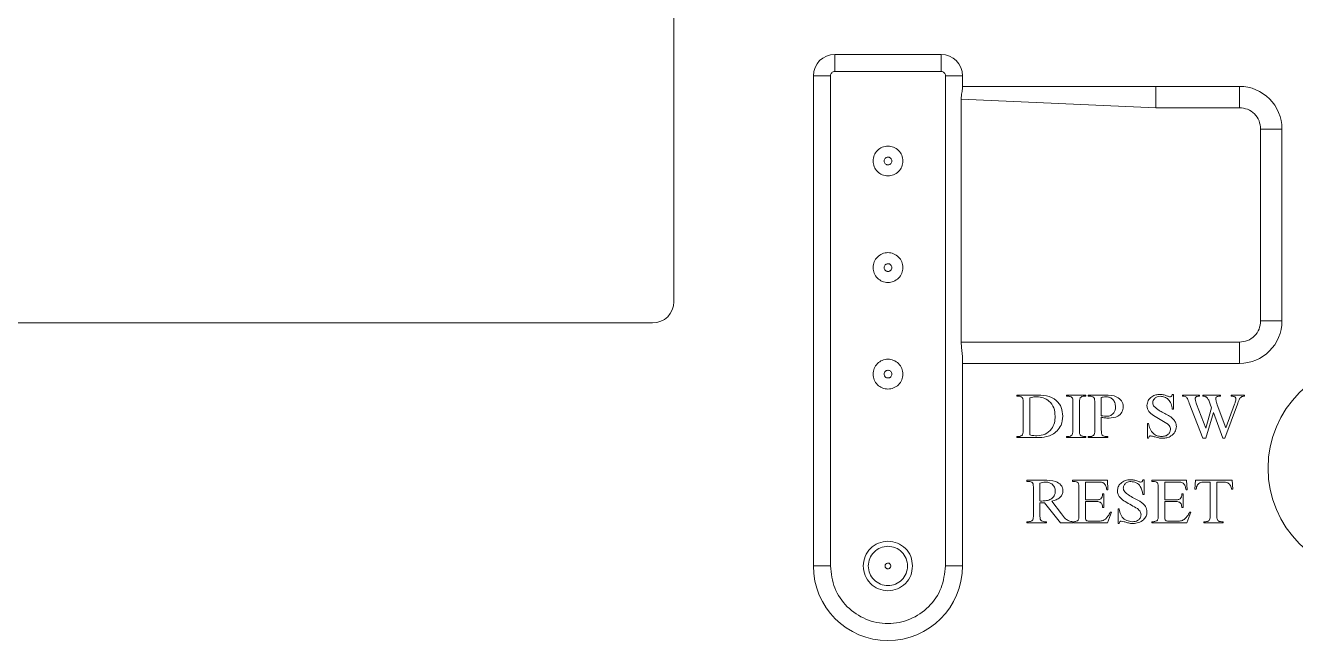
# Model space of a CAD drawing. Header units: millimetres. Extents: x 76 to 1788, y -159 to 878.
# Drawn here: x 315.7 to 375.4, y 320 to 348.9 of the extents above; entities that cross this region are included whole.
import ezdxf

# ---------------------------------------------------------------- set-up
doc = ezdxf.new("R2010")
doc.units = ezdxf.units.MM
doc.header["$LTSCALE"] = 2

msp = doc.modelspace()

# ---------------------------------------------------------------- linework, layer by layer
at = {"lineweight": 0}
for p, q in [((346.174, 335.929), (346.174, 369.329)), ((353.724, 347.529), (353.724, 347.295)), ((353.724, 347.529), (358.724, 347.529)), ((358.724, 346.729), (358.724, 347.529)), ((353.524, 346.529), (352.724, 346.529)), ((352.724, 323.529), (352.724, 346.529)), ((353.524, 323.529), (353.524, 346.529)), ((353.724, 346.729), (358.724, 346.729)), ((358.924, 346.529), (358.924, 323.529)), ((358.924, 346.529), (359.724, 346.529)), ((359.724, 345.947), (359.724, 346.529)), ((359.724, 346.029), (368.806, 346.029)), ((368.806, 346.029), (372.724, 346.029)), ((359.665, 334.029), (359.665, 345.429)), ((359.665, 345.429), (368.806, 345.029)), ((368.806, 345.029), (372.724, 345.029)), ((373.724, 344.029), (373.724, 335.029)), ((374.724, 335.029), (374.724, 344.029)), ((281.774, 334.929), (345.174, 334.929)), ((374.724, 335.029), (373.724, 335.029)), ((372.724, 334.029), (359.665, 334.029)), ((372.724, 333.029), (372.724, 334.029)), ((359.724, 323.529), (359.724, 333.315)), ((359.724, 333.029), (372.724, 333.029)), ((362.27, 331.494), (362.27, 331.55)), ((362.27, 331.55), (363.145, 331.55)), ((362.35, 331.494), (362.27, 331.494)), ((362.575, 329.911), (362.575, 331.189)), ((362.881, 331.423), (362.881, 329.676)), ((364.603, 331.494), (364.603, 331.55)), ((364.603, 331.55), (365.52, 331.55)), ((364.679, 331.494), (364.603, 331.494)), ((364.909, 329.911), (364.909, 331.189)), ((365.214, 331.189), (365.214, 329.911)), ((365.52, 331.494), (365.443, 331.494)), ((365.52, 331.55), (365.52, 331.494)), ((365.631, 331.494), (365.631, 331.55)), ((365.631, 331.55), (366.42, 331.55)), ((365.711, 331.494), (365.631, 331.494)), ((365.937, 329.911), (365.937, 331.189)), ((366.242, 331.437), (366.242, 330.58)), ((369.575, 331.578), (369.631, 331.578)), ((369.631, 331.578), (369.631, 330.883)), ((370.055, 331.494), (370.055, 331.55)), ((370.055, 331.55), (370.853, 331.55)), ((371.009, 329.522), (370.375, 331.163)), ((370.714, 331.12), (371.145, 329.996)), ((370.853, 331.494), (370.816, 331.494)), ((370.853, 331.55), (370.853, 331.494)), ((371.011, 331.494), (371.011, 331.55)), ((371.011, 331.55), (371.843, 331.55)), ((371.355, 331.126), (371.305, 331.264)), ((371.422, 330.944), (371.355, 331.126)), ((371.688, 331.094), (372.086, 330.014)), ((371.843, 331.494), (371.787, 331.494)), ((371.843, 331.55), (371.843, 331.494)), ((372.631, 331.119), (372.04, 329.522)), ((372.086, 330.014), (372.497, 331.114)), ((372.332, 331.494), (372.332, 331.55)), ((372.332, 331.55), (372.962, 331.55)), ((372.962, 331.55), (372.962, 331.494)), ((366.242, 330.503), (366.242, 329.911)), ((369.631, 330.883), (369.575, 330.883)), ((371.145, 329.996), (371.422, 330.944)), ((371.504, 330.722), (371.148, 329.522)), ((371.945, 329.522), (371.504, 330.722)), ((368.409, 329.522), (368.409, 330.217)), ((368.409, 330.217), (368.464, 330.217)), ((362.27, 329.55), (362.27, 329.605)), ((362.27, 329.605), (362.35, 329.605)), ((363.231, 329.55), (362.27, 329.55)), ((364.603, 329.55), (364.603, 329.605)), ((364.603, 329.605), (364.679, 329.605)), ((365.52, 329.55), (364.603, 329.55)), ((365.443, 329.605), (365.52, 329.605)), ((365.52, 329.605), (365.52, 329.55)), ((365.631, 329.55), (365.631, 329.605)), ((365.631, 329.605), (365.711, 329.605)), ((366.548, 329.55), (365.631, 329.55)), ((366.466, 329.605), (366.548, 329.605)), ((366.548, 329.605), (366.548, 329.55)), ((368.464, 329.522), (368.409, 329.522)), ((371.148, 329.522), (371.009, 329.522)), ((372.04, 329.522), (371.945, 329.522)), ((362.748, 327.55), (362.748, 327.494)), ((363.54, 327.55), (362.748, 327.55)), ((362.748, 327.494), (362.828, 327.494)), ((364.887, 327.55), (364.887, 327.494)), ((366.526, 327.55), (364.887, 327.55)), ((364.887, 327.494), (364.963, 327.494)), ((365.498, 326.633), (365.498, 327.467)), ((365.498, 327.467), (366.084, 327.467)), ((366.554, 327.105), (366.526, 327.55)), ((368.248, 327.578), (368.193, 327.578)), ((368.248, 326.883), (368.248, 327.578)), ((368.609, 327.55), (368.609, 327.494)), ((370.248, 327.55), (368.609, 327.55)), ((368.609, 327.494), (368.685, 327.494)), ((369.221, 326.633), (369.221, 327.467)), ((369.221, 327.467), (369.807, 327.467)), ((370.276, 327.105), (370.248, 327.55)), ((370.665, 327.55), (370.637, 327.125)), ((372.387, 327.55), (370.665, 327.55)), ((371.109, 327.467), (371.359, 327.467)), ((371.359, 327.467), (371.359, 325.911)), ((371.665, 327.467), (371.965, 327.467)), ((371.665, 325.911), (371.665, 327.467)), ((372.415, 327.125), (372.387, 327.55)), ((363.054, 327.189), (363.054, 325.911)), ((363.359, 327.411), (363.359, 326.578)), ((365.193, 327.189), (365.193, 325.911)), ((366.359, 326.911), (366.304, 326.911)), ((366.359, 326.272), (366.359, 326.911)), ((366.498, 327.105), (366.554, 327.105)), ((368.193, 326.883), (368.248, 326.883)), ((368.915, 327.189), (368.915, 325.911)), ((370.082, 326.911), (370.026, 326.911)), ((370.082, 326.272), (370.082, 326.911)), ((370.221, 327.105), (370.276, 327.105)), ((370.637, 327.125), (370.697, 327.125)), ((372.356, 327.125), (372.415, 327.125)), ((363.359, 325.911), (363.359, 326.494)), ((363.575, 326.494), (364.321, 325.55)), ((364.371, 325.97), (363.915, 326.572)), ((365.998, 326.633), (365.498, 326.633)), ((365.498, 326.55), (365.998, 326.55)), ((365.498, 325.866), (365.498, 326.55)), ((366.304, 326.272), (366.359, 326.272)), ((369.721, 326.633), (369.221, 326.633)), ((369.221, 326.55), (369.721, 326.55)), ((369.221, 325.866), (369.221, 326.55)), ((370.026, 326.272), (370.082, 326.272)), ((366.536, 325.55), (366.721, 326.05)), ((366.721, 326.05), (366.665, 326.05)), ((367.026, 326.217), (367.026, 325.522)), ((367.082, 326.217), (367.026, 326.217)), ((370.258, 325.55), (370.443, 326.05)), ((370.443, 326.05), (370.387, 326.05)), ((362.748, 325.605), (362.748, 325.55)), ((362.828, 325.605), (362.748, 325.605)), ((362.748, 325.55), (363.665, 325.55)), ((363.665, 325.605), (363.582, 325.605)), ((363.665, 325.55), (363.665, 325.605)), ((364.321, 325.55), (364.909, 325.55)), ((364.909, 325.55), (364.909, 325.605)), ((364.936, 325.605), (364.936, 325.55)), ((364.963, 325.605), (364.936, 325.605)), ((364.936, 325.55), (366.536, 325.55)), ((366.04, 325.633), (365.676, 325.633)), ((367.026, 325.522), (367.082, 325.522)), ((368.609, 325.605), (368.609, 325.55)), ((368.685, 325.605), (368.609, 325.605)), ((368.609, 325.55), (370.258, 325.55)), ((369.763, 325.633), (369.398, 325.633)), ((371.054, 325.605), (371.054, 325.55)), ((371.13, 325.605), (371.054, 325.605)), ((371.054, 325.55), (371.971, 325.55)), ((371.971, 325.605), (371.895, 325.605)), ((371.971, 325.55), (371.971, 325.605)), ((352.724, 323.529), (353.524, 323.529)), ((359.724, 323.529), (359.489, 323.529))]:
    msp.add_line(p, q, dxfattribs=at)
msp.add_circle((379.073, 328.117), 5, dxfattribs=at)
for centre, radius, start, end in [((353.724, 346.529), 1, 90, 180), ((358.724, 346.529), 1, 0, 90), ((372.724, 344.029), 2, 0, 90), ((345.174, 335.929), 1, 270, 0), ((372.724, 335.029), 2, 270, 0), ((356.224, 323.529), 3.5, 180, 0)]:
    msp.add_arc(centre, radius, start, end, dxfattribs=at)
for points in [[(353.724, 347.295), (353.724, 347.256), (353.724, 347.177), (353.724, 347.037), (353.724, 346.886), (353.724, 346.781), (353.724, 346.729)], [(368.806, 345.029), (368.806, 345.16), (368.806, 345.422), (368.806, 345.753), (368.806, 345.984), (368.806, 346.014), (368.806, 346.029)], [(372.724, 346.029), (372.724, 346.014), (372.724, 345.984), (372.724, 345.753), (372.724, 345.422), (372.724, 345.16), (372.724, 345.029)], [(374.431, 344.029), (374.382, 344.029), (374.284, 344.029), (374.109, 344.029), (373.92, 344.029), (373.789, 344.029), (373.724, 344.029)], [(374.724, 344.029), (374.72, 344.029), (374.713, 344.029), (374.653, 344.029), (374.562, 344.029), (374.474, 344.029), (374.431, 344.029)], [(357.146, 323.529), (357.132, 323.65), (357.104, 323.891), (356.891, 324.198), (356.586, 324.403), (356.224, 324.475), (355.861, 324.403), (355.556, 324.198), (355.343, 323.891), (355.315, 323.65), (355.302, 323.529)], [(355.302, 323.529), (355.315, 323.408), (355.343, 323.167), (355.556, 322.86), (355.861, 322.655), (356.224, 322.583), (356.586, 322.655), (356.891, 322.86), (357.104, 323.167), (357.132, 323.408), (357.146, 323.529)], [(359.489, 323.529), (359.45, 323.529), (359.372, 323.529), (359.232, 323.529), (359.081, 323.529), (358.976, 323.529), (358.924, 323.529)]]:
    msp.add_open_spline(points, degree=3, dxfattribs=at)
for points, knots in [([(353.524, 346.529), (353.527, 346.556), (353.533, 346.608), (353.579, 346.673), (353.644, 346.72), (353.697, 346.726), (353.724, 346.729)], [0, 0, 0, 0, 0.252959, 0.499876, 0.745346, 1, 1, 1, 1]), ([(358.724, 346.729), (358.75, 346.726), (358.803, 346.72), (358.868, 346.674), (358.915, 346.608), (358.921, 346.556), (358.924, 346.529)], [0, 0, 0, 0, 0.252961, 0.499876, 0.745345, 1, 1, 1, 1]), ([(359.665, 345.429), (359.667, 345.481), (359.671, 345.587), (359.693, 345.731), (359.717, 345.858), (359.721, 345.917), (359.724, 345.947)], [0, 0, 0, 0, 0.249586, 0.49994, 0.749451, 1, 1, 1, 1]), ([(372.724, 345.029), (372.855, 345.014), (373.117, 344.984), (373.447, 344.753), (373.679, 344.422), (373.709, 344.16), (373.724, 344.029)], [0, 0, 0, 0, 0.249844, 0.5, 0.750156, 1, 1, 1, 1]), ([(356.924, 342.529), (356.913, 342.621), (356.892, 342.804), (356.73, 343.037), (356.499, 343.193), (356.224, 343.247), (355.949, 343.193), (355.717, 343.037), (355.555, 342.804), (355.534, 342.621), (355.524, 342.529)], [0, 0, 0, 0, 0.12489, 0.250007, 0.374992, 0.499991, 0.62499, 0.749978, 0.875108, 1, 1, 1, 1]), ([(355.524, 342.529), (355.534, 342.437), (355.555, 342.254), (355.717, 342.021), (355.949, 341.865), (356.224, 341.811), (356.499, 341.865), (356.73, 342.021), (356.892, 342.254), (356.913, 342.437), (356.924, 342.529)], [0, 0, 0, 0, 0.12489, 0.250007, 0.374992, 0.499991, 0.62499, 0.749978, 0.875108, 1, 1, 1, 1]), ([(356.043, 342.529), (356.046, 342.553), (356.052, 342.6), (356.087, 342.65), (356.122, 342.68), (356.164, 342.703), (356.212, 342.711), (356.259, 342.708), (356.305, 342.694), (356.353, 342.66), (356.396, 342.601), (356.401, 342.553), (356.404, 342.529)], [0, 0, 0, 0, 0.126315, 0.249327, 0.312164, 0.373237, 0.499872, 0.562932, 0.624085, 0.750424, 0.872002, 1, 1, 1, 1]), ([(356.404, 342.529), (356.401, 342.505), (356.396, 342.458), (356.361, 342.408), (356.325, 342.378), (356.283, 342.355), (356.236, 342.347), (356.188, 342.35), (356.143, 342.364), (356.094, 342.398), (356.052, 342.457), (356.046, 342.505), (356.043, 342.529)], [0, 0, 0, 0, 0.126315, 0.249327, 0.312164, 0.373237, 0.499872, 0.562932, 0.624085, 0.750424, 0.872002, 1, 1, 1, 1]), ([(356.924, 337.529), (356.913, 337.621), (356.892, 337.804), (356.73, 338.037), (356.499, 338.193), (356.224, 338.247), (355.949, 338.193), (355.717, 338.037), (355.555, 337.804), (355.534, 337.621), (355.524, 337.529)], [0, 0, 0, 0, 0.12489, 0.250007, 0.374992, 0.499991, 0.62499, 0.749978, 0.875108, 1, 1, 1, 1]), ([(356.043, 337.529), (356.046, 337.553), (356.052, 337.6), (356.087, 337.65), (356.122, 337.68), (356.164, 337.703), (356.212, 337.711), (356.259, 337.708), (356.305, 337.694), (356.353, 337.66), (356.396, 337.601), (356.401, 337.553), (356.404, 337.529)], [0, 0, 0, 0, 0.126315, 0.249327, 0.312164, 0.373237, 0.499872, 0.562932, 0.624085, 0.750424, 0.872002, 1, 1, 1, 1]), ([(355.524, 337.529), (355.534, 337.437), (355.555, 337.254), (355.717, 337.021), (355.949, 336.865), (356.224, 336.811), (356.499, 336.865), (356.73, 337.021), (356.892, 337.254), (356.913, 337.437), (356.924, 337.529)], [0, 0, 0, 0, 0.1248903, 0.2500067, 0.3749919, 0.4999914, 0.6249903, 0.7499784, 0.8751077, 1, 1, 1, 1]), ([(356.404, 337.529), (356.401, 337.505), (356.396, 337.458), (356.361, 337.408), (356.325, 337.378), (356.283, 337.355), (356.236, 337.347), (356.188, 337.35), (356.143, 337.364), (356.094, 337.398), (356.052, 337.457), (356.046, 337.505), (356.043, 337.529)], [0, 0, 0, 0, 0.126315, 0.249327, 0.312164, 0.373237, 0.499872, 0.562932, 0.624085, 0.750424, 0.872002, 1, 1, 1, 1]), ([(373.724, 335.029), (373.709, 334.898), (373.679, 334.636), (373.447, 334.305), (373.117, 334.074), (372.855, 334.044), (372.724, 334.029)], [0, 0, 0, 0, 0.249844, 0.5, 0.750156, 1, 1, 1, 1]), ([(359.724, 333.315), (359.721, 333.364), (359.716, 333.463), (359.692, 333.639), (359.67, 333.83), (359.667, 333.963), (359.665, 334.029)], [0, 0, 0, 0, 0.2499722, 0.5000307, 0.7505029, 1, 1, 1, 1]), ([(356.924, 332.529), (356.913, 332.621), (356.892, 332.804), (356.73, 333.037), (356.499, 333.193), (356.224, 333.247), (355.949, 333.193), (355.717, 333.037), (355.555, 332.804), (355.534, 332.621), (355.524, 332.529)], [0, 0, 0, 0, 0.12489, 0.250007, 0.374992, 0.499991, 0.62499, 0.749978, 0.875108, 1, 1, 1, 1]), ([(355.524, 332.529), (355.534, 332.437), (355.555, 332.254), (355.717, 332.021), (355.949, 331.865), (356.224, 331.811), (356.499, 331.865), (356.73, 332.021), (356.892, 332.254), (356.913, 332.437), (356.924, 332.529)], [0, 0, 0, 0, 0.12489, 0.250007, 0.374992, 0.499991, 0.62499, 0.749978, 0.875108, 1, 1, 1, 1]), ([(356.043, 332.529), (356.046, 332.553), (356.052, 332.6), (356.087, 332.65), (356.122, 332.68), (356.164, 332.703), (356.212, 332.711), (356.259, 332.708), (356.305, 332.694), (356.353, 332.66), (356.396, 332.601), (356.401, 332.553), (356.404, 332.529)], [0, 0, 0, 0, 0.126315, 0.249327, 0.312164, 0.373237, 0.499872, 0.562932, 0.624085, 0.750424, 0.872002, 1, 1, 1, 1]), ([(356.404, 332.529), (356.401, 332.505), (356.396, 332.458), (356.361, 332.408), (356.325, 332.378), (356.283, 332.355), (356.236, 332.347), (356.188, 332.35), (356.143, 332.364), (356.103, 332.391), (356.073, 332.427), (356.05, 332.469), (356.046, 332.505), (356.043, 332.529)], [0, 0, 0, 0, 0.126236, 0.249172, 0.311969, 0.373005, 0.499561, 0.562582, 0.623696, 0.749957, 0.811448, 0.872082, 1, 1, 1, 1]), ([(362.532, 331.428), (362.501, 331.451), (362.447, 331.491), (362.38, 331.493), (362.35, 331.494)], [0, 0, 0, 0, 0.557676, 1, 1, 1, 1]), ([(362.575, 331.189), (362.574, 331.235), (362.573, 331.299), (362.559, 331.381), (362.541, 331.412), (362.532, 331.428)], [0, 0, 0, 0, 0.560751, 0.780988, 1, 1, 1, 1]), ([(363.207, 331.467), (363.145, 331.463), (363.035, 331.458), (362.928, 331.433), (362.881, 331.423)], [0, 0, 0, 0, 0.5598327, 1, 1, 1, 1]), ([(363.145, 331.55), (363.319, 331.547), (363.664, 331.542), (364.129, 331.351), (364.395, 330.969), (364.423, 330.697), (364.437, 330.56)], [0, 0, 0, 0, 0.281625, 0.55997, 0.779818, 1, 1, 1, 1]), ([(364.075, 330.55), (364.066, 330.684), (364.046, 330.951), (363.823, 331.266), (363.521, 331.442), (363.312, 331.459), (363.207, 331.467)], [0, 0, 0, 0, 0.280381, 0.559407, 0.779466, 1, 1, 1, 1]), ([(364.824, 331.458), (364.798, 331.47), (364.751, 331.49), (364.701, 331.493), (364.679, 331.494)], [0, 0, 0, 0, 0.559909, 1, 1, 1, 1]), ([(364.888, 331.394), (364.879, 331.409), (364.863, 331.435), (364.836, 331.451), (364.824, 331.458)], [0, 0, 0, 0, 0.558652, 1, 1, 1, 1]), ([(364.909, 331.189), (364.909, 331.228), (364.909, 331.297), (364.895, 331.364), (364.888, 331.394)], [0, 0, 0, 0, 0.560782, 1, 1, 1, 1]), ([(365.253, 331.421), (365.239, 331.379), (365.213, 331.303), (365.214, 331.224), (365.214, 331.189)], [0, 0, 0, 0, 0.557299, 1, 1, 1, 1]), ([(365.443, 331.494), (365.403, 331.493), (365.33, 331.489), (365.277, 331.442), (365.253, 331.421)], [0, 0, 0, 0, 0.560762, 1, 1, 1, 1]), ([(365.894, 331.428), (365.863, 331.451), (365.809, 331.491), (365.741, 331.493), (365.711, 331.494)], [0, 0, 0, 0, 0.55776, 1, 1, 1, 1]), ([(365.937, 331.189), (365.935, 331.235), (365.934, 331.299), (365.921, 331.381), (365.903, 331.412), (365.894, 331.428)], [0, 0, 0, 0, 0.560838, 0.78106, 1, 1, 1, 1]), ([(366.45, 331.467), (366.411, 331.464), (366.341, 331.459), (366.272, 331.444), (366.242, 331.437)], [0, 0, 0, 0, 0.5598082, 1, 1, 1, 1]), ([(366.42, 331.55), (366.613, 331.545), (366.904, 331.537), (367.17, 331.319), (367.259, 331.149), (367.266, 331.055), (367.27, 331.007)], [0, 0, 0, 0, 0.499281, 0.749076, 0.874522, 1, 1, 1, 1]), ([(366.909, 330.989), (366.902, 331.059), (366.888, 331.197), (366.776, 331.366), (366.614, 331.454), (366.505, 331.462), (366.45, 331.467)], [0, 0, 0, 0, 0.280193, 0.5593211, 0.7794392, 1, 1, 1, 1]), ([(368.381, 331.05), (368.394, 331.134), (368.42, 331.303), (368.597, 331.473), (368.795, 331.566), (368.927, 331.574), (368.994, 331.578)], [0, 0, 0, 0, 0.278687, 0.558497, 0.779063, 1, 1, 1, 1]), ([(369.321, 330.22), (369.108, 330.336), (368.813, 330.496), (368.44, 330.76), (368.4, 330.954), (368.381, 331.05)], [0, 0, 0, 0, 0.562692, 0.7826354, 1, 1, 1, 1]), ([(369.016, 331.494), (368.967, 331.49), (368.868, 331.482), (368.753, 331.401), (368.673, 331.299), (368.664, 331.221), (368.659, 331.182)], [0, 0, 0, 0, 0.28022, 0.559848, 0.780106, 1, 1, 1, 1]), ([(368.659, 331.182), (368.663, 331.148), (368.669, 331.085), (368.706, 331.035), (368.722, 331.013)], [0, 0, 0, 0, 0.5594, 1, 1, 1, 1]), ([(368.722, 331.013), (368.798, 330.949), (368.933, 330.834), (369.089, 330.75), (369.158, 330.713)], [0, 0, 0, 0, 0.559167, 1, 1, 1, 1]), ([(368.994, 331.578), (369.062, 331.573), (369.183, 331.564), (369.297, 331.521), (369.347, 331.502)], [0, 0, 0, 0, 0.55966, 1, 1, 1, 1]), ([(369.575, 330.883), (369.562, 330.968), (369.535, 331.137), (369.407, 331.346), (369.217, 331.469), (369.083, 331.486), (369.016, 331.494)], [0, 0, 0, 0, 0.2809754, 0.5600161, 0.7801536, 1, 1, 1, 1]), ([(369.347, 331.502), (369.369, 331.493), (369.409, 331.477), (369.451, 331.47), (369.469, 331.467)], [0, 0, 0, 0, 0.56051, 1, 1, 1, 1]), ([(369.469, 331.467), (369.485, 331.468), (369.517, 331.471), (369.56, 331.513), (369.57, 331.553), (369.575, 331.578)], [0, 0, 0, 0, 0.279908, 0.558211, 1, 1, 1, 1]), ([(370.286, 331.383), (370.272, 331.404), (370.243, 331.446), (370.161, 331.49), (370.095, 331.493), (370.055, 331.494)], [0, 0, 0, 0, 0.279843, 0.559575, 1, 1, 1, 1]), ([(370.375, 331.163), (370.36, 331.204), (370.332, 331.279), (370.3, 331.351), (370.286, 331.383)], [0, 0, 0, 0, 0.560118, 1, 1, 1, 1]), ([(370.816, 331.494), (370.794, 331.493), (370.749, 331.491), (370.692, 331.465), (370.653, 331.42), (370.648, 331.386), (370.646, 331.368)], [0, 0, 0, 0, 0.280899, 0.560628, 0.78056, 1, 1, 1, 1]), ([(370.646, 331.368), (370.655, 331.321), (370.672, 331.236), (370.701, 331.155), (370.714, 331.12)], [0, 0, 0, 0, 0.559359, 1, 1, 1, 1]), ([(371.105, 331.485), (371.087, 331.489), (371.056, 331.495), (371.025, 331.494), (371.011, 331.494)], [0, 0, 0, 0, 0.559674, 1, 1, 1, 1]), ([(371.182, 331.446), (371.169, 331.455), (371.144, 331.471), (371.117, 331.481), (371.105, 331.485)], [0, 0, 0, 0, 0.559746, 1, 1, 1, 1]), ([(371.232, 331.397), (371.224, 331.408), (371.21, 331.426), (371.191, 331.44), (371.182, 331.446)], [0, 0, 0, 0, 0.559421, 1, 1, 1, 1]), ([(371.305, 331.264), (371.293, 331.29), (371.272, 331.336), (371.244, 331.378), (371.232, 331.397)], [0, 0, 0, 0, 0.559885, 1, 1, 1, 1]), ([(371.787, 331.494), (371.764, 331.493), (371.718, 331.492), (371.658, 331.465), (371.622, 331.415), (371.619, 331.379), (371.618, 331.361)], [0, 0, 0, 0, 0.2809382, 0.5601692, 0.7797003, 1, 1, 1, 1]), ([(371.618, 331.361), (371.626, 331.31), (371.642, 331.219), (371.674, 331.132), (371.688, 331.094)], [0, 0, 0, 0, 0.559343, 1, 1, 1, 1]), ([(372.486, 331.474), (372.458, 331.481), (372.407, 331.493), (372.355, 331.494), (372.332, 331.494)], [0, 0, 0, 0, 0.5596293, 1, 1, 1, 1]), ([(372.566, 331.368), (372.564, 331.382), (372.561, 331.408), (372.534, 331.448), (372.505, 331.464), (372.486, 331.474)], [0, 0, 0, 0, 0.280198, 0.562553, 1, 1, 1, 1]), ([(372.497, 331.114), (372.515, 331.16), (372.547, 331.243), (372.56, 331.33), (372.566, 331.368)], [0, 0, 0, 0, 0.560641, 1, 1, 1, 1]), ([(372.729, 331.363), (372.709, 331.318), (372.672, 331.238), (372.644, 331.155), (372.631, 331.119)], [0, 0, 0, 0, 0.559777, 1, 1, 1, 1]), ([(372.962, 331.494), (372.935, 331.493), (372.883, 331.491), (372.792, 331.455), (372.753, 331.398), (372.729, 331.363)], [0, 0, 0, 0, 0.280846, 0.560555, 1, 1, 1, 1]), ([(363.22, 329.633), (363.352, 329.648), (363.617, 329.677), (363.908, 329.929), (364.057, 330.239), (364.069, 330.446), (364.075, 330.55)], [0, 0, 0, 0, 0.2796, 0.558887, 0.779126, 1, 1, 1, 1]), ([(364.437, 330.56), (364.423, 330.414), (364.4, 330.153), (364.236, 329.951), (364.164, 329.862)], [0, 0, 0, 0, 0.559476, 1, 1, 1, 1]), ([(366.242, 330.58), (366.29, 330.572), (366.377, 330.556), (366.464, 330.552), (366.503, 330.55)], [0, 0, 0, 0, 0.560079, 1, 1, 1, 1]), ([(366.604, 330.467), (366.536, 330.469), (366.415, 330.474), (366.295, 330.494), (366.242, 330.503)], [0, 0, 0, 0, 0.55991, 1, 1, 1, 1]), ([(366.503, 330.55), (366.565, 330.558), (366.69, 330.575), (366.825, 330.697), (366.899, 330.842), (366.906, 330.94), (366.909, 330.989)], [0, 0, 0, 0, 0.27923, 0.5589917, 0.7792971, 1, 1, 1, 1]), ([(367.27, 331.007), (367.258, 330.917), (367.234, 330.735), (366.982, 330.499), (366.748, 330.479), (366.604, 330.467)], [0, 0, 0, 0, 0.27995, 0.559957, 1, 1, 1, 1]), ([(369.158, 330.713), (369.317, 330.635), (369.538, 330.527), (369.742, 330.276), (369.761, 330.138), (369.77, 330.069)], [0, 0, 0, 0, 0.56119, 0.780874, 1, 1, 1, 1]), ([(362.541, 329.688), (362.554, 329.729), (362.576, 329.802), (362.576, 329.877), (362.575, 329.911)], [0, 0, 0, 0, 0.557799, 1, 1, 1, 1]), ([(364.164, 329.862), (364.091, 329.802), (363.946, 329.68), (363.621, 329.57), (363.379, 329.557), (363.231, 329.55)], [0, 0, 0, 0, 0.279666, 0.559802, 1, 1, 1, 1]), ([(364.871, 329.679), (364.885, 329.721), (364.91, 329.797), (364.909, 329.876), (364.909, 329.911)], [0, 0, 0, 0, 0.557531, 1, 1, 1, 1]), ([(365.214, 329.911), (365.214, 329.872), (365.214, 329.803), (365.228, 329.736), (365.235, 329.706)], [0, 0, 0, 0, 0.560783, 1, 1, 1, 1]), ([(365.905, 329.69), (365.917, 329.73), (365.938, 329.802), (365.937, 329.878), (365.937, 329.911)], [0, 0, 0, 0, 0.5579711, 1, 1, 1, 1]), ([(366.242, 329.911), (366.243, 329.865), (366.245, 329.801), (366.258, 329.719), (366.277, 329.687), (366.286, 329.672)], [0, 0, 0, 0, 0.560829, 0.781078, 1, 1, 1, 1]), ([(368.464, 330.217), (368.48, 330.128), (368.513, 329.951), (368.66, 329.738), (368.868, 329.625), (369.009, 329.612), (369.08, 329.605)], [0, 0, 0, 0, 0.281151, 0.559254, 0.779581, 1, 1, 1, 1]), ([(369.08, 329.605), (369.135, 329.609), (369.245, 329.615), (369.382, 329.691), (369.475, 329.803), (369.486, 329.889), (369.492, 329.932)], [0, 0, 0, 0, 0.2808583, 0.5604244, 0.7804552, 1, 1, 1, 1]), ([(369.77, 330.069), (369.755, 329.981), (369.726, 329.803), (369.535, 329.627), (369.325, 329.534), (369.185, 329.526), (369.115, 329.522)], [0, 0, 0, 0, 0.278449, 0.558293, 0.778952, 1, 1, 1, 1]), ([(369.492, 329.932), (369.488, 329.965), (369.481, 330.029), (369.424, 330.133), (369.36, 330.187), (369.321, 330.22)], [0, 0, 0, 0, 0.27981, 0.560083, 1, 1, 1, 1]), ([(362.35, 329.605), (362.392, 329.608), (362.467, 329.612), (362.518, 329.665), (362.541, 329.688)], [0, 0, 0, 0, 0.561318, 1, 1, 1, 1]), ([(362.881, 329.676), (362.944, 329.663), (363.056, 329.641), (363.17, 329.636), (363.22, 329.633)], [0, 0, 0, 0, 0.560067, 1, 1, 1, 1]), ([(364.679, 329.605), (364.72, 329.607), (364.792, 329.611), (364.847, 329.658), (364.871, 329.679)], [0, 0, 0, 0, 0.561053, 1, 1, 1, 1]), ([(365.235, 329.706), (365.244, 329.691), (365.261, 329.664), (365.289, 329.648), (365.301, 329.641)], [0, 0, 0, 0, 0.558466, 1, 1, 1, 1]), ([(365.301, 329.641), (365.326, 329.63), (365.372, 329.609), (365.421, 329.607), (365.443, 329.605)], [0, 0, 0, 0, 0.559904, 1, 1, 1, 1]), ([(365.711, 329.605), (365.754, 329.608), (365.829, 329.612), (365.882, 329.666), (365.905, 329.69)], [0, 0, 0, 0, 0.5609662, 1, 1, 1, 1]), ([(366.286, 329.672), (366.316, 329.649), (366.37, 329.609), (366.436, 329.606), (366.466, 329.605)], [0, 0, 0, 0, 0.5575141, 1, 1, 1, 1]), ([(368.558, 329.633), (368.548, 329.633), (368.528, 329.632), (368.5, 329.617), (368.474, 329.58), (368.468, 329.546), (368.464, 329.522)], [0, 0, 0, 0, 0.186954, 0.373399, 0.55963, 1, 1, 1, 1]), ([(368.944, 329.535), (368.9, 329.546), (368.828, 329.563), (368.729, 329.593), (368.645, 329.619), (368.587, 329.628), (368.558, 329.633)], [0, 0, 0, 0, 0.340037, 0.560142, 0.780237, 1, 1, 1, 1]), ([(369.115, 329.522), (369.083, 329.523), (369.026, 329.524), (368.969, 329.532), (368.944, 329.535)], [0, 0, 0, 0, 0.559937, 1, 1, 1, 1]), ([(362.828, 327.494), (362.866, 327.493), (362.934, 327.489), (362.987, 327.447), (363.01, 327.428)], [0, 0, 0, 0, 0.560616, 1, 1, 1, 1]), ([(363.613, 327.467), (363.565, 327.461), (363.478, 327.451), (363.396, 327.423), (363.359, 327.411)], [0, 0, 0, 0, 0.559525, 1, 1, 1, 1]), ([(364.443, 327.059), (364.438, 327.108), (364.43, 327.204), (364.324, 327.37), (364.03, 327.559), (363.736, 327.553), (363.54, 327.55)], [0, 0, 0, 0, 0.12513, 0.250208, 0.499349, 1, 1, 1, 1]), ([(364.082, 327.03), (364.074, 327.098), (364.06, 327.233), (363.93, 327.382), (363.772, 327.457), (363.666, 327.463), (363.613, 327.467)], [0, 0, 0, 0, 0.279609, 0.55878, 0.779145, 1, 1, 1, 1]), ([(364.963, 327.494), (365.002, 327.494), (365.072, 327.492), (365.128, 327.451), (365.152, 327.433)], [0, 0, 0, 0, 0.561338, 1, 1, 1, 1]), ([(365.152, 327.433), (365.162, 327.412), (365.183, 327.369), (365.191, 327.285), (365.192, 327.225), (365.193, 327.189)], [0, 0, 0, 0, 0.278377, 0.558913, 1, 1, 1, 1]), ([(366.084, 327.467), (366.126, 327.467), (366.201, 327.467), (366.274, 327.45), (366.306, 327.442)], [0, 0, 0, 0, 0.5604928, 1, 1, 1, 1]), ([(366.306, 327.442), (366.327, 327.432), (366.368, 327.411), (366.422, 327.356), (366.456, 327.279), (366.481, 327.193), (366.492, 327.135), (366.498, 327.105)], [0, 0, 0, 0, 0.170012, 0.339838, 0.559438, 0.779671, 1, 1, 1, 1]), ([(367.611, 327.578), (367.527, 327.571), (367.358, 327.558), (367.156, 327.426), (367.021, 327.249), (367.006, 327.117), (366.998, 327.05)], [0, 0, 0, 0, 0.2803879, 0.5600326, 0.780147, 1, 1, 1, 1]), ([(367.276, 327.182), (367.284, 327.231), (367.301, 327.329), (367.403, 327.43), (367.517, 327.487), (367.595, 327.492), (367.634, 327.494)], [0, 0, 0, 0, 0.278595, 0.558612, 0.779183, 1, 1, 1, 1]), ([(367.964, 327.502), (367.9, 327.526), (367.786, 327.568), (367.665, 327.575), (367.611, 327.578)], [0, 0, 0, 0, 0.559978, 1, 1, 1, 1]), ([(367.634, 327.494), (367.719, 327.481), (367.888, 327.455), (368.129, 327.239), (368.169, 327.018), (368.193, 326.883)], [0, 0, 0, 0, 0.279905, 0.559794, 1, 1, 1, 1]), ([(368.086, 327.467), (368.063, 327.471), (368.021, 327.479), (367.982, 327.495), (367.964, 327.502)], [0, 0, 0, 0, 0.559346, 1, 1, 1, 1]), ([(368.193, 327.578), (368.189, 327.562), (368.181, 327.532), (368.16, 327.492), (368.124, 327.469), (368.099, 327.468), (368.086, 327.467)], [0, 0, 0, 0, 0.280794, 0.560572, 0.780006, 1, 1, 1, 1]), ([(368.685, 327.494), (368.724, 327.494), (368.794, 327.492), (368.85, 327.451), (368.874, 327.433)], [0, 0, 0, 0, 0.5613375, 1, 1, 1, 1]), ([(368.874, 327.433), (368.884, 327.412), (368.905, 327.369), (368.913, 327.285), (368.914, 327.225), (368.915, 327.189)], [0, 0, 0, 0, 0.278377, 0.558913, 1, 1, 1, 1]), ([(369.807, 327.467), (369.848, 327.467), (369.923, 327.467), (369.996, 327.45), (370.028, 327.442)], [0, 0, 0, 0, 0.560493, 1, 1, 1, 1]), ([(370.028, 327.442), (370.049, 327.432), (370.09, 327.411), (370.145, 327.356), (370.179, 327.279), (370.203, 327.193), (370.215, 327.135), (370.221, 327.105)], [0, 0, 0, 0, 0.170012, 0.339838, 0.559438, 0.779671, 1, 1, 1, 1]), ([(370.697, 327.125), (370.701, 327.162), (370.711, 327.237), (370.755, 327.334), (370.82, 327.408), (370.874, 327.433), (370.901, 327.446)], [0, 0, 0, 0, 0.280421, 0.560119, 0.780266, 1, 1, 1, 1]), ([(370.901, 327.446), (370.94, 327.453), (371.008, 327.467), (371.078, 327.467), (371.109, 327.467)], [0, 0, 0, 0, 0.5595, 1, 1, 1, 1]), ([(371.965, 327.467), (372.042, 327.462), (372.148, 327.455), (372.259, 327.374), (372.292, 327.325), (372.308, 327.301)], [0, 0, 0, 0, 0.558415, 0.779128, 1, 1, 1, 1]), ([(363.01, 327.428), (363.017, 327.417), (363.031, 327.395), (363.043, 327.35), (363.053, 327.282), (363.053, 327.225), (363.054, 327.189)], [0, 0, 0, 0, 0.156127, 0.312955, 0.559596, 1, 1, 1, 1]), ([(363.45, 326.576), (363.523, 326.579), (363.668, 326.585), (363.879, 326.655), (364.016, 326.785), (364.074, 326.921), (364.079, 326.994), (364.082, 327.03)], [0, 0, 0, 0, 0.250766, 0.500694, 0.749497, 0.874723, 1, 1, 1, 1]), ([(363.915, 326.572), (363.986, 326.589), (364.129, 326.623), (364.307, 326.73), (364.423, 326.886), (364.436, 327.002), (364.443, 327.059)], [0, 0, 0, 0, 0.280881, 0.560571, 0.780364, 1, 1, 1, 1]), ([(366.304, 326.911), (366.301, 326.863), (366.294, 326.779), (366.243, 326.712), (366.221, 326.683)], [0, 0, 0, 0, 0.561789, 1, 1, 1, 1]), ([(366.998, 327.05), (367.004, 326.995), (367.014, 326.886), (367.138, 326.697), (367.462, 326.485), (367.747, 326.327), (367.938, 326.22)], [0, 0, 0, 0, 0.124708, 0.249479, 0.498981, 1, 1, 1, 1]), ([(367.339, 327.013), (367.32, 327.042), (367.284, 327.093), (367.278, 327.155), (367.276, 327.182)], [0, 0, 0, 0, 0.559655, 1, 1, 1, 1]), ([(367.775, 326.713), (367.688, 326.76), (367.531, 326.844), (367.398, 326.962), (367.339, 327.013)], [0, 0, 0, 0, 0.560679, 1, 1, 1, 1]), ([(370.026, 326.911), (370.023, 326.863), (370.017, 326.779), (369.965, 326.712), (369.943, 326.683)], [0, 0, 0, 0, 0.561789, 1, 1, 1, 1]), ([(372.308, 327.301), (372.321, 327.269), (372.343, 327.212), (372.352, 327.152), (372.356, 327.125)], [0, 0, 0, 0, 0.5592922, 1, 1, 1, 1]), ([(363.359, 326.578), (363.376, 326.577), (363.406, 326.577), (363.436, 326.577), (363.45, 326.576)], [0, 0, 0, 0, 0.559977, 1, 1, 1, 1]), ([(363.359, 326.494), (363.376, 326.493), (363.406, 326.491), (363.436, 326.491), (363.449, 326.491)], [0, 0, 0, 0, 0.5599979, 1, 1, 1, 1]), ([(363.449, 326.491), (363.473, 326.492), (363.515, 326.492), (363.557, 326.494), (363.575, 326.494)], [0, 0, 0, 0, 0.559981, 1, 1, 1, 1]), ([(366.221, 326.683), (366.202, 326.672), (366.165, 326.649), (366.088, 326.636), (366.032, 326.634), (365.998, 326.633)], [0, 0, 0, 0, 0.2787104, 0.5591592, 1, 1, 1, 1]), ([(365.998, 326.55), (366.055, 326.549), (366.133, 326.547), (366.225, 326.501), (366.251, 326.465), (366.264, 326.447)], [0, 0, 0, 0, 0.560112, 0.780419, 1, 1, 1, 1]), ([(366.264, 326.447), (366.274, 326.415), (366.292, 326.358), (366.3, 326.298), (366.304, 326.272)], [0, 0, 0, 0, 0.559463, 1, 1, 1, 1]), ([(368.387, 326.069), (368.372, 326.157), (368.342, 326.334), (368.093, 326.546), (367.896, 326.65), (367.775, 326.713)], [0, 0, 0, 0, 0.278135, 0.557566, 1, 1, 1, 1]), ([(369.943, 326.683), (369.924, 326.672), (369.887, 326.649), (369.81, 326.636), (369.754, 326.634), (369.721, 326.633)], [0, 0, 0, 0, 0.27871, 0.559159, 1, 1, 1, 1]), ([(369.721, 326.55), (369.777, 326.549), (369.855, 326.547), (369.947, 326.501), (369.973, 326.465), (369.986, 326.447)], [0, 0, 0, 0, 0.5601123, 0.780419, 1, 1, 1, 1]), ([(369.986, 326.447), (369.996, 326.415), (370.014, 326.358), (370.022, 326.298), (370.026, 326.272)], [0, 0, 0, 0, 0.5594628, 1, 1, 1, 1]), ([(363.021, 325.69), (363.008, 325.674), (362.981, 325.643), (362.913, 325.611), (362.86, 325.607), (362.828, 325.605)], [0, 0, 0, 0, 0.279848, 0.560028, 1, 1, 1, 1]), ([(363.054, 325.911), (363.054, 325.868), (363.056, 325.793), (363.031, 325.721), (363.021, 325.69)], [0, 0, 0, 0, 0.561876, 1, 1, 1, 1]), ([(363.403, 325.672), (363.396, 325.683), (363.382, 325.704), (363.37, 325.749), (363.361, 325.818), (363.36, 325.875), (363.359, 325.911)], [0, 0, 0, 0, 0.156127, 0.312955, 0.559596, 1, 1, 1, 1]), ([(363.582, 325.605), (363.544, 325.607), (363.477, 325.611), (363.426, 325.653), (363.403, 325.672)], [0, 0, 0, 0, 0.5606721, 1, 1, 1, 1]), ([(364.909, 325.605), (364.846, 325.615), (364.721, 325.633), (364.525, 325.757), (364.43, 325.889), (364.371, 325.97)], [0, 0, 0, 0, 0.280339, 0.559366, 1, 1, 1, 1]), ([(365.193, 325.911), (365.193, 325.861), (365.193, 325.786), (365.173, 325.697), (365.139, 325.659), (365.117, 325.646), (365.106, 325.64)], [0, 0, 0, 0, 0.500885, 0.749833, 0.874953, 1, 1, 1, 1]), ([(365.676, 325.633), (365.646, 325.633), (365.601, 325.634), (365.543, 325.653), (365.499, 325.702), (365.5, 325.781), (365.499, 325.84), (365.498, 325.866)], [0, 0, 0, 0, 0.250507, 0.375261, 0.500574, 0.779287, 1, 1, 1, 1]), ([(366.464, 325.757), (366.424, 325.723), (366.358, 325.668), (366.24, 325.642), (366.141, 325.635), (366.074, 325.634), (366.04, 325.633)], [0, 0, 0, 0, 0.339088, 0.559046, 0.779489, 1, 1, 1, 1]), ([(366.665, 326.05), (366.633, 325.991), (366.577, 325.886), (366.498, 325.796), (366.464, 325.757)], [0, 0, 0, 0, 0.560168, 1, 1, 1, 1]), ([(367.697, 325.605), (367.608, 325.616), (367.429, 325.637), (367.157, 325.842), (367.11, 326.074), (367.082, 326.217)], [0, 0, 0, 0, 0.280492, 0.560467, 1, 1, 1, 1]), ([(368.109, 325.932), (368.1, 325.878), (368.08, 325.769), (367.926, 325.629), (367.784, 325.614), (367.697, 325.605)], [0, 0, 0, 0, 0.2793123, 0.5601362, 1, 1, 1, 1]), ([(367.732, 325.522), (367.822, 325.529), (368, 325.541), (368.215, 325.676), (368.362, 325.86), (368.379, 326), (368.387, 326.069)], [0, 0, 0, 0, 0.2805306, 0.5602753, 0.7803384, 1, 1, 1, 1]), ([(367.938, 326.22), (367.989, 326.177), (368.08, 326.1), (368.101, 325.984), (368.109, 325.932)], [0, 0, 0, 0, 0.560619, 1, 1, 1, 1]), ([(368.915, 325.911), (368.915, 325.861), (368.915, 325.786), (368.895, 325.697), (368.861, 325.659), (368.839, 325.646), (368.828, 325.64)], [0, 0, 0, 0, 0.500885, 0.749833, 0.874953, 1, 1, 1, 1]), ([(369.398, 325.633), (369.368, 325.633), (369.323, 325.634), (369.266, 325.653), (369.221, 325.702), (369.223, 325.781), (369.221, 325.84), (369.221, 325.866)], [0, 0, 0, 0, 0.250507, 0.375261, 0.500574, 0.779287, 1, 1, 1, 1]), ([(370.186, 325.757), (370.146, 325.723), (370.08, 325.668), (369.962, 325.642), (369.863, 325.635), (369.796, 325.634), (369.763, 325.633)], [0, 0, 0, 0, 0.339088, 0.559046, 0.779489, 1, 1, 1, 1]), ([(370.387, 326.05), (370.356, 325.991), (370.299, 325.886), (370.22, 325.796), (370.186, 325.757)], [0, 0, 0, 0, 0.560168, 1, 1, 1, 1]), ([(371.324, 325.686), (371.311, 325.67), (371.284, 325.64), (371.215, 325.61), (371.162, 325.607), (371.13, 325.605)], [0, 0, 0, 0, 0.279692, 0.559813, 1, 1, 1, 1]), ([(371.359, 325.911), (371.36, 325.868), (371.361, 325.79), (371.336, 325.718), (371.324, 325.686)], [0, 0, 0, 0, 0.561777, 1, 1, 1, 1]), ([(371.708, 325.67), (371.698, 325.691), (371.676, 325.732), (371.667, 325.815), (371.666, 325.875), (371.665, 325.911)], [0, 0, 0, 0, 0.278386, 0.558956, 1, 1, 1, 1]), ([(371.895, 325.605), (371.857, 325.607), (371.787, 325.61), (371.732, 325.652), (371.708, 325.67)], [0, 0, 0, 0, 0.560801, 1, 1, 1, 1]), ([(365.106, 325.64), (365.08, 325.629), (365.034, 325.609), (364.985, 325.607), (364.963, 325.605)], [0, 0, 0, 0, 0.559704, 1, 1, 1, 1]), ([(367.082, 325.522), (367.086, 325.55), (367.092, 325.584), (367.118, 325.616), (367.141, 325.63), (367.162, 325.632), (367.175, 325.633)], [0, 0, 0, 0, 0.4997176, 0.62499, 0.7504949, 1, 1, 1, 1]), ([(367.175, 325.633), (367.22, 325.625), (367.293, 325.611), (367.392, 325.579), (367.476, 325.555), (367.533, 325.542), (367.562, 325.535)], [0, 0, 0, 0, 0.339644, 0.559788, 0.779926, 1, 1, 1, 1]), ([(367.562, 325.535), (367.593, 325.531), (367.65, 325.524), (367.707, 325.523), (367.732, 325.522)], [0, 0, 0, 0, 0.559894, 1, 1, 1, 1]), ([(368.828, 325.64), (368.803, 325.629), (368.757, 325.609), (368.707, 325.607), (368.685, 325.605)], [0, 0, 0, 0, 0.559704, 1, 1, 1, 1]), ([(357.382, 323.529), (357.365, 323.681), (357.33, 323.984), (357.062, 324.37), (356.679, 324.627), (356.224, 324.718), (355.768, 324.627), (355.385, 324.37), (355.117, 323.984), (355.082, 323.681), (355.065, 323.529)], [0, 0, 0, 0, 0.124951, 0.249995, 0.374995, 0.499995, 0.624993, 0.749996, 0.875048, 1, 1, 1, 1]), ([(358.924, 323.529), (358.883, 323.176), (358.802, 322.469), (358.178, 321.57), (357.285, 320.97), (356.224, 320.759), (355.162, 320.97), (354.27, 321.57), (353.645, 322.469), (353.564, 323.176), (353.524, 323.529)], [0, 0, 0, 0, 0.125, 0.249999, 0.375, 0.5, 0.624998, 0.749998, 0.874998, 1, 1, 1, 1]), ([(355.065, 323.529), (355.082, 323.377), (355.117, 323.074), (355.385, 322.688), (355.768, 322.431), (356.224, 322.34), (356.679, 322.431), (357.062, 322.688), (357.33, 323.074), (357.365, 323.377), (357.382, 323.529)], [0, 0, 0, 0, 0.124951, 0.249995, 0.374995, 0.499995, 0.624993, 0.749996, 0.875048, 1, 1, 1, 1]), ([(356.09, 323.529), (356.092, 323.547), (356.096, 323.582), (356.122, 323.619), (356.148, 323.641), (356.179, 323.658), (356.215, 323.664), (356.25, 323.662), (356.284, 323.652), (356.32, 323.626), (356.352, 323.582), (356.356, 323.547), (356.358, 323.529)], [0, 0, 0, 0, 0.126315, 0.249327, 0.312164, 0.373237, 0.499872, 0.562932, 0.624085, 0.750424, 0.872002, 1, 1, 1, 1]), ([(356.358, 323.529), (356.356, 323.511), (356.351, 323.476), (356.325, 323.439), (356.299, 323.417), (356.268, 323.4), (356.233, 323.394), (356.198, 323.396), (356.164, 323.406), (356.127, 323.432), (356.096, 323.476), (356.092, 323.511), (356.09, 323.529)], [0, 0, 0, 0, 0.126315, 0.249327, 0.312164, 0.373237, 0.499872, 0.562932, 0.624085, 0.750424, 0.872002, 1, 1, 1, 1])]:
    msp.add_open_spline(points, degree=3, knots=knots, dxfattribs=at)

doc.saveas('drawing.dxf')
